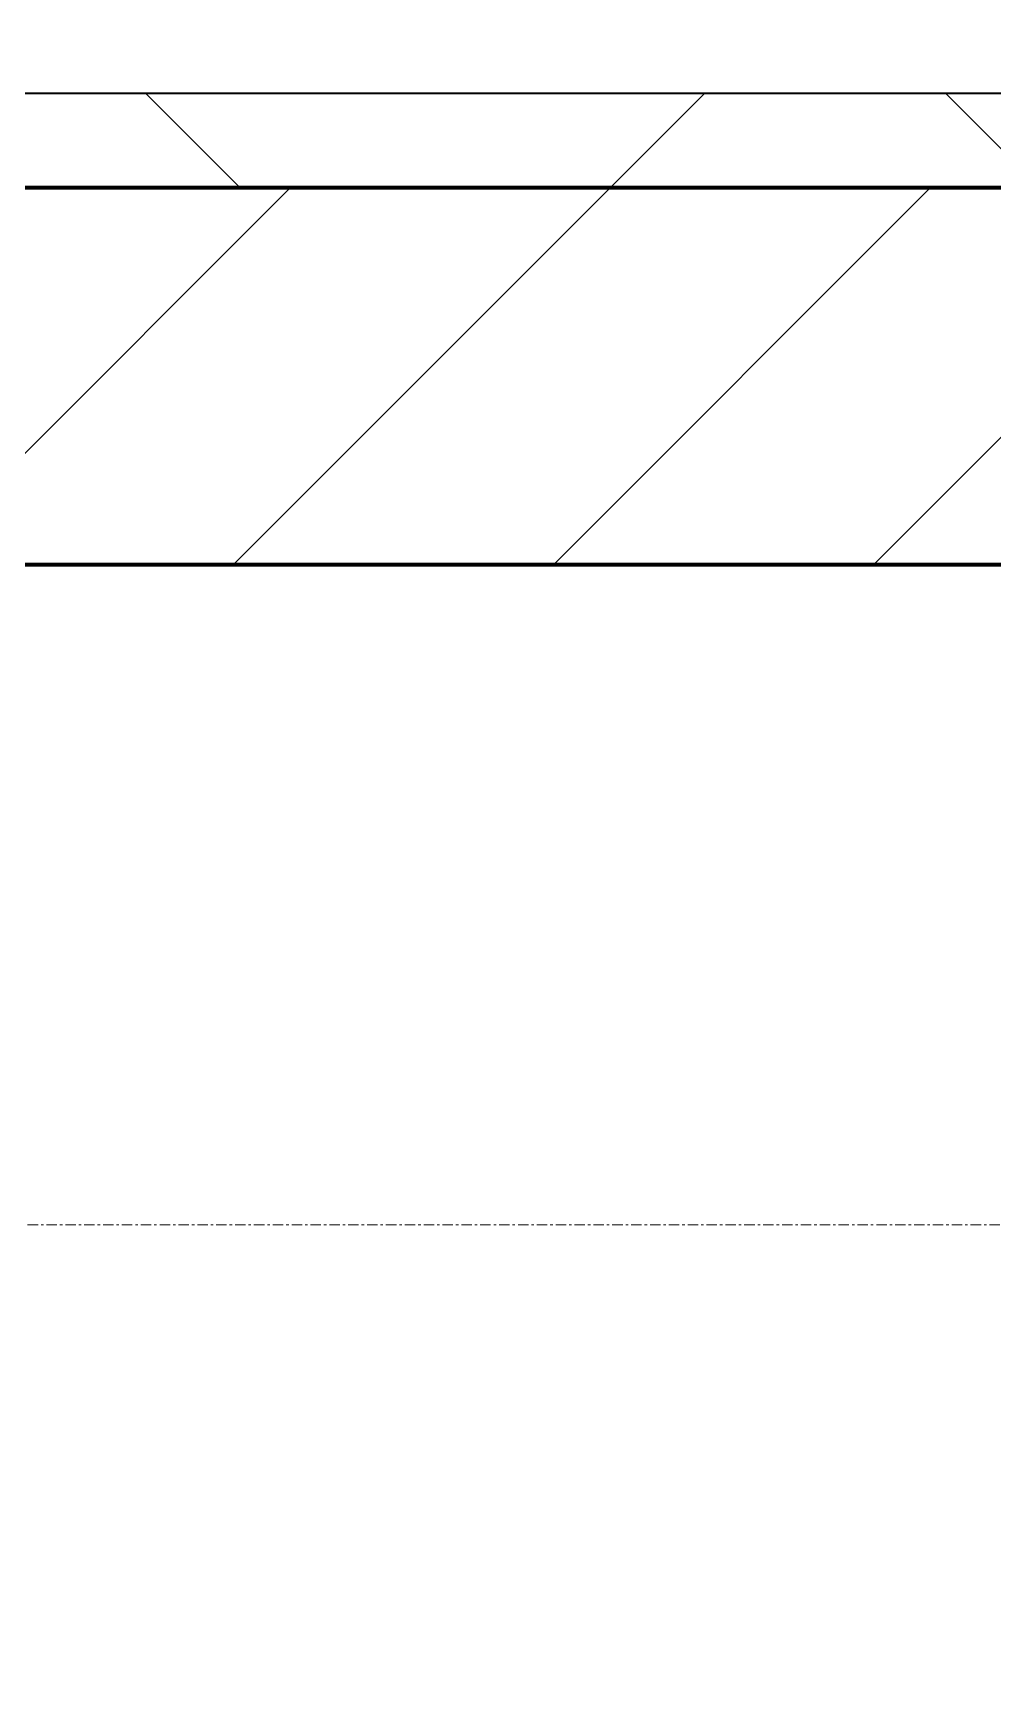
# Model space of a CAD drawing. Header units: millimetres. Extents: x -726012 to -647389, y -20772 to 18805.
# Drawn here: x -695364 to -694855, y 3336 to 4211 of the extents above; entities that cross this region are included whole.
import ezdxf
from ezdxf.xclip import XClip

# ---------------------------------------------------------------- set-up
doc = ezdxf.new("R2010")
doc.units = ezdxf.units.MM
doc.header["$XCLIPFRAME"] = 0
doc.linetypes.add('DPA_Grid _ Level 100', pattern=[10, 5.5, -1.6, 1.3, -1.6])
for name, color, linetype, lineweight in [('A-GLAZ-CURT', 2, 'Continuous', 9), ('A-WALL', 5, 'Continuous', 35), ('A-WALL-FNSH', 2, 'Continuous', 35), ('A-WALL-PATT', 1, 'Continuous', 35), ('S-GRID', 251, 'Continuous', 9)]:
    doc.layers.add(name, color=color, linetype=linetype, lineweight=lineweight)
doc.layers.add('A11_ALU.SOLID SHEET', color=2, linetype='Continuous')

# ---------------------------------------------------------------- blocks, each defined once
blk = doc.blocks.new('PPLS-PP19_Custom Tile Pattern - Custom Tile Pattern-V168-4233-01 ENLARGED MULTI-PURPOSE LEVEL - REFLECTED CEILING PLAN - SHEET 4')
at = {"layer": 'A-GLAZ-CURT'}
for p, q in [((-300, 0), (300, 0)), ((300, 0), (-300, 0)), ((195.99, 0), (213.31, 0)), ((213.31, 0), (195.99, 0)), ((230.06, 0), (300, 0)), ((-300, -50), (300, -50)), ((300, -50), (-300, -50))]:
    blk.add_line(p, q, dxfattribs=at)
for points, knots in [([(35.27, 0), (37.45, 0), (53.59, 0), (88.72, 0), (120.63, 0), (138.28, 0), (138.53, 0)], [-397.179196, -397.179196, -397.179196, -397.179196, -390.253598, -346.313304, -291.370682, -290.5735, -290.5735, -290.5735, -290.5735]), ([(168.37, 0), (167.68, 0), (162.47, 0), (147.02, 0), (109.77, 0), (76.86, 0), (57.82, 0), (46.51, 0), (41.18, 0), (36.02, 0), (35.54, 0), (35.54, 0)], [-543.375029, -543.375029, -543.375029, -543.375029, -530.793311, -458.593899, -401.860199, -357.622665, -341.267687, -334.000314, -326.15566, -319.318397, -317.489778, -317.489778, -317.489778, -317.489778]), ([(94.4, 0), (94.4, 0), (94.64, 0), (99.11, 0), (108.97, 0), (120.79, 0), (139.94, 0), (163.31, 0), (185.23, 0), (193.62, 0), (194.69, 0), (194.79, 0)], [-2348.345796, -2348.345796, -2348.345796, -2348.345796, -2310.419338, -2233.599744, -2052.234781, -1843.028543, -1530.39897, -1095.004608, -529.74427, -295.064701, -265.121568, -265.121568, -265.121568, -265.121568]), ([(102.63, 0), (109.7, 0), (116.74, 0), (128.63, 0), (128.95, 0)], [-62.909687, -62.909687, -62.909687, -62.909687, -39.050993, -35.895543, -35.895543, -35.895543, -35.895543]), ([(102.65, 0), (110.92, 0), (125.9, 0), (132.42, 0), (134.6, 0)], [-231.893705, -231.893705, -231.893705, -231.893705, -194.761443, -152.241002, -152.241002, -152.241002, -152.241002]), ([(129.02, 0), (129.02, 0), (124.41, 0), (122.35, 0), (114.96, 0), (108.04, 0), (103.09, 0)], [-35.386604, -35.386604, -35.386604, -35.386604, -31.430235, -22.807238, -15.488593, 0, 0, 0, 0]), ([(157.9, 0), (156.77, 0), (151.67, 0), (143.29, 0), (134.04, 0), (126.24, 0), (118.6, 0), (114.23, 0), (111.98, 0), (105.66, 0), (105.23, 0), (105.23, 0)], [-10292.955006, -10292.955006, -10292.955006, -10292.955006, -10098.273015, -9847.788484, -9677.714971, -9567.007022, -9453.21225, -9220.200448, -9012.77275, -8966.157302, -8929.495943, -8929.495943, -8929.495943, -8929.495943]), ([(128.58, 0), (128.8, 0), (130.16, 0), (139.26, 0), (152.67, 0), (161.24, 0), (162.19, 0), (162.75, 0)], [-633.326174, -633.326174, -633.326174, -633.326174, -627.736123, -618.981161, -602.094757, -592.980799, -581.414464, -581.414464, -581.414464, -581.414464]), ([(137.1, 0), (136, 0), (133.64, 0), (129.87, 0), (129.11, 0)], [-670.405967, -670.405967, -670.405967, -670.405967, -651.020627, -640.742133, -640.742133, -640.742133, -640.742133]), ([(193.8, 0), (193.33, 0), (190.11, 0), (183.13, 0), (171, 0), (161.95, 0), (161.28, 0), (158.35, 0), (157.85, 0), (157.77, 0)], [-11665.349007, -11665.349007, -11665.349007, -11665.349007, -11565.880756, -11105.624034, -10839.086983, -10768.332124, -10666.779182, -10580.760289, -10550.278881, -10550.278881, -10550.278881, -10550.278881]), ([(238.62, 0), (226.98, 0), (201.66, 0), (177.41, 0), (159.34, 0), (158.33, 0), (158.3, 0)], [-223.576857, -223.576857, -223.576857, -223.576857, -187.987675, -143.776725, -129.632772, -123.352749, -123.352749, -123.352749, -123.352749]), ([(159.07, 0), (159.13, 0), (160.84, 0), (165.21, 0), (174.15, 0), (185.98, 0), (208.82, 0), (219.42, 0), (230.06, 0)], [-115.643202, -115.643202, -115.643202, -115.643202, -114.681583, -87.660824, -65.295536, -41.623857, -24.459831, 0, 0, 0, 0]), ([(162.75, 0), (165.4, 0), (170.91, 0), (172.61, 0), (172.61, 0)], [-111.264224, -111.264224, -111.264224, -111.264224, -56.742688, -19.085662, -19.085662, -19.085662, -19.085662]), ([(247.1, 0), (246.76, 0), (245.04, 0), (238.34, 0), (226.56, 0), (221.1, 0), (200.27, 0), (182.99, 0), (174.27, 0), (169.67, 0), (168.99, 0)], [-9649.085549, -9649.085549, -9649.085549, -9649.085549, -9581.591397, -9406.094246, -9221.510254, -9016.44624, -8717.832359, -8253.978395, -8152.463617, -8069.855175, -8069.855175, -8069.855175, -8069.855175]), ([(215.22, 0), (214.62, 0), (210.55, 0), (203.98, 0), (187.54, 0), (175.3, 0), (169.49, 0)], [-203.825446, -203.825446, -203.825446, -203.825446, -198.527383, -184.406837, -162.427601, -142.916156, -142.916156, -142.916156, -142.916156]), ([(171.51, 0), (176.48, 0), (193.23, 0), (201.73, 0), (208.81, 0), (213.9, 0), (241.96, 0), (266.73, 0), (281.71, 0), (291.71, 0), (296.52, 0), (297.86, 0), (298.09, 0)], [-7971.819559, -7971.819559, -7971.819559, -7971.819559, -7784.112253, -7606.717214, -7289.299508, -7042.621073, -6582.165592, -6068.460911, -5766.029927, -5566.724884, -5280.360606, -5199.253518, -5199.253518, -5199.253518, -5199.253518]), ([(172.07, 0), (177.66, 0), (187.87, 0), (201.08, 0), (207.47, 0), (213.96, 0), (215.11, 0)], [-255.364076, -255.364076, -255.364076, -255.364076, -237.955587, -223.92608, -215.862851, -208.75215, -208.75215, -208.75215, -208.75215]), ([(300, 0), (288.22, 0), (262, 0), (230.43, 0), (219.94, 0), (219.02, 0)], [-12528.858583, -12528.858583, -12528.858583, -12528.858583, -11905.454923, -11162.864862, -10856.732305, -10856.732305, -10856.732305, -10856.732305]), ([(219.9, 0), (220.86, 0), (226.06, 0), (234.43, 0), (239.29, 0)], [-10670.940496, -10670.940496, -10670.940496, -10670.940496, -10511.382485, -10115.318113, -10115.318113, -10115.318113, -10115.318113]), ([(300, 0), (286.53, 0), (266.26, 0), (245.97, 0), (239.28, 0)], [-285.253232, -285.253232, -285.253232, -285.253232, -244.693688, -224.255501, -224.255501, -224.255501, -224.255501]), ([(239.35, 0), (241.66, 0), (244.69, 0), (246.54, 0), (246.96, 0)], [-10113.56507, -10113.56507, -10113.56507, -10113.56507, -9925.173265, -9834.877357, -9834.877357, -9834.877357, -9834.877357]), ([(284.76, 0), (284.76, 0), (285.09, 0), (287.47, 0), (293.59, 0), (297.76, 0), (300, 0)], [-4110.630118, -4110.630118, -4110.630118, -4110.630118, -4053.389046, -3959.664717, -3862.421465, -3746.95702, -3746.95702, -3746.95702, -3746.95702]), ([(297.38, 0), (295.84, 0), (291.62, 0), (285.38, 0), (284.87, 0)], [-4803.172655, -4803.172655, -4803.172655, -4803.172655, -4358.271401, -4143.037883, -4143.037883, -4143.037883, -4143.037883])]:
    blk.add_open_spline(points, degree=3, knots=knots, dxfattribs=at)
for points in [[(136.44, 0), (125.43, 0), (114.11, 0), (102.63, 0)], [(168.74, 0), (168.74, 0), (169.81, 0), (171.51, 0)], [(195.11, 0), (194.91, 0), (194.44, 0), (193.8, 0)]]:
    blk.add_open_spline(points, degree=3, dxfattribs=at)
blk = doc.blocks.new('PPLS-PP19_Custom Tile Pattern - Custom Tile Pattern-V169-4233-01 ENLARGED MULTI-PURPOSE LEVEL - REFLECTED CEILING PLAN - SHEET 4')
at = {"layer": 'A-GLAZ-CURT'}
for p, q in [((-300, 0), (300, 0)), ((300, 0), (-300, 0)), ((-293.07, 0), (-275.75, 0)), ((-275.75, 0), (-293.07, 0)), ((-222.32, 0), (-205, 0)), ((-205, 0), (-222.32, 0)), ((-300, -50), (300, -50)), ((300, -50), (-300, -50))]:
    blk.add_line(p, q, dxfattribs=at)
at = {"layer": 'A-GLAZ-CURT', "flags": 128}
for points in [[(-300, 0), (-291.56, 0), (-283.3, 0), (-275.2, 0), (-267.26, 0), (-259.45, 0), (-251.77, 0), (-244.2, 0), (-236.74, 0), (-229.36, 0), (-222.06, 0), (-214.83, 0), (-207.71, 0), (-200.76, 0), (-194.02, 0), (-187.54, 0), (-181.38, 0), (-175.58, 0), (-170.25, 0), (-165.64, 0), (-162.01, 0), (-159.53, 0), (-157.46, 0), (-154.52, 0), (-149.42, 0), (-141.84, 0), (-132.81, 0), (-126.08, 0)], [(-155.72, 0), (-160.27, 0), (-164.95, 0), (-169.65, 0), (-174.47, 0), (-179.49, 0), (-184.81, 0), (-190.44, 0), (-196.37, 0), (-202.58, 0), (-209.04, 0), (-215.73, 0), (-222.63, 0), (-229.72, 0), (-236.97, 0), (-244.39, 0), (-251.96, 0), (-259.67, 0), (-267.51, 0), (-275.48, 0), (-283.55, 0), (-291.73, 0), (-300, 0)], [(-125.17, 0), (-128.55, 0), (-134.16, 0), (-140.03, 0), (-145.5, 0), (-150.63, 0), (-155.53, 0)]]:
    blk.add_lwpolyline(points, dxfattribs=at)
at = {"layer": 'A-GLAZ-CURT'}
for points, knots in [([(-300, 0), (-284.65, 0), (-236.57, 0), (-174.61, 0), (-129.95, 0), (-110.8, 0), (-99.5, 0), (-91.46, 0)], [-5323.127839, -5323.127839, -5323.127839, -5323.127839, -4502.809032, -2700.551212, -1002.059161, -460.363443, 0, 0, 0, 0]), ([(-225.07, 0), (-242.99, 0), (-267.07, 0), (-294.48, 0), (-300, 0)], [-14892.772381, -14892.772381, -14892.772381, -14892.772381, -13729.592194, -13439.944408, -13439.944408, -13439.944408, -13439.944408]), ([(-224.98, 0), (-228.83, 0), (-238.59, 0), (-255.22, 0), (-262.59, 0), (-264.9, 0), (-265.4, 0)], [-1062.575795, -1062.575795, -1062.575795, -1062.575795, -858.079193, -543.655514, -208.940337, 0, 0, 0, 0]), ([(-258.6, 0), (-257.91, 0), (-254.26, 0), (-242.21, 0), (-231.34, 0), (-225.2, 0)], [-5722.54675, -5722.54675, -5722.54675, -5722.54675, -5657.471696, -5413.335975, -5069.638732, -5069.638732, -5069.638732, -5069.638732]), ([(-156.12, 0), (-157.05, 0), (-164.64, 0), (-177.91, 0), (-199.46, 0), (-216.65, 0), (-231.26, 0), (-233.46, 0), (-234, 0)], [-2162.554546, -2162.554546, -2162.554546, -2162.554546, -2113.765672, -1763.376603, -1422.553702, -978.033455, -846.069444, -682.911962, -682.911962, -682.911962, -682.911962]), ([(-233.49, 0), (-233.44, 0), (-232.38, 0), (-230.78, 0), (-225.59, 0), (-224.11, 0)], [-455.274641, -455.274641, -455.274641, -455.274641, -440.605512, -119.536984, -11.653058, -11.653058, -11.653058, -11.653058]), ([(-137.88, 0), (-140.56, 0), (-147.66, 0), (-147.69, 0), (-158.72, 0), (-174.02, 0), (-185.59, 0), (-205.21, 0), (-218, 0), (-224.06, 0)], [-3187.727384, -3187.727384, -3187.727384, -3187.727384, -2919.378265, -2477.344047, -2237.412286, -2029.680487, -1755.085331, -1400.429864, -1079.009121, -1079.009121, -1079.009121, -1079.009121]), ([(-156.27, 0), (-173.84, 0), (-196.11, 0), (-220.72, 0), (-224.05, 0)], [-16539.310749, -16539.310749, -16539.310749, -16539.310749, -15131.813646, -14914.872741, -14914.872741, -14914.872741, -14914.872741]), ([(-223.63, 0), (-219.39, 0), (-206.17, 0), (-188.58, 0), (-169.02, 0), (-152.12, 0), (-136.84, 0), (-127.33, 0), (-124.19, 0), (-123.43, 0), (-123.28, 0)], [-5463.295695, -5463.295695, -5463.295695, -5463.295695, -5161.076232, -4739.070012, -4465.409639, -4149.119819, -3839.893365, -3647.167523, -3488.92562, -3439.852845, -3439.852845, -3439.852845, -3439.852845]), ([(-223.15, 0), (-222.91, 0), (-219.4, 0), (-213.1, 0), (-200.2, 0), (-185.8, 0), (-171.77, 0), (-158.7, 0), (-157.22, 0)], [-5031.232378, -5031.232378, -5031.232378, -5031.232378, -5017.494783, -4832.723979, -4666.091899, -4349.945572, -4000.813434, -3840.635403, -3840.635403, -3840.635403, -3840.635403]), ([(-87.38, 0), (-100.32, 0), (-122.32, 0), (-148.47, 0), (-155.72, 0)], [-18741.927237, -18741.927237, -18741.927237, -18741.927237, -17136.203329, -16554.112617, -16554.112617, -16554.112617, -16554.112617]), ([(-133.82, 0), (-135.51, 0), (-137.8, 0), (-148.27, 0), (-153.06, 0), (-155.72, 0)], [-2731.647847, -2731.647847, -2731.647847, -2731.647847, -2418.507304, -2308.929706, -2169.56975, -2169.56975, -2169.56975, -2169.56975]), ([(-152.35, 0), (-151.03, 0), (-147.71, 0), (-143.57, 0), (-138.62, 0)], [-3494.978217, -3494.978217, -3494.978217, -3494.978217, -3371.022232, -3227.460399, -3227.460399, -3227.460399, -3227.460399]), ([(-118.78, 0), (-121.86, 0), (-126.28, 0), (-136.96, 0), (-147.46, 0), (-150.03, 0), (-150.57, 0)], [-5938.474035, -5938.474035, -5938.474035, -5938.474035, -5700.061948, -5508.838257, -5298.784692, -5196.16478, -5196.16478, -5196.16478, -5196.16478]), ([(-150.34, 0), (-150.07, 0), (-147.75, 0), (-142.6, 0), (-127.26, 0), (-107.3, 0), (-90.42, 0), (-75.26, 0), (-68.41, 0), (-65.12, 0), (-63.63, 0)], [-4948.728362, -4948.728362, -4948.728362, -4948.728362, -4883.323924, -4440.880425, -4054.690705, -3793.097032, -3402.597032, -3144.956779, -3050.982048, -2969.237017, -2969.237017, -2969.237017, -2969.237017]), ([(-26.75, 0), (-27.82, 0), (-36.18, 0), (-53.55, 0), (-78.2, 0), (-110.94, 0), (-130.52, 0), (-147.74, 0), (-149.07, 0)], [-8718.362214, -8718.362214, -8718.362214, -8718.362214, -8532.293389, -8073.216054, -7508.296369, -7004.680444, -6449.282163, -6277.220794, -6277.220794, -6277.220794, -6277.220794]), ([(-148.23, 0), (-146.94, 0), (-140.15, 0), (-137.28, 0), (-133.93, 0), (-128.78, 0), (-126.5, 0)], [-6162.058746, -6162.058746, -6162.058746, -6162.058746, -6017.569127, -5560.701257, -5364.112219, -5231.017328, -5231.017328, -5231.017328, -5231.017328]), ([(-86.16, 0), (-91.37, 0), (-104.13, 0), (-122.65, 0), (-139.03, 0), (-146.11, 0), (-146.95, 0)], [-1681.3698, -1681.3698, -1681.3698, -1681.3698, -1374.161226, -945.742622, -741.901385, -489.130243, -489.130243, -489.130243, -489.130243]), ([(-146.69, 0), (-146.59, 0), (-145.49, 0), (-135.69, 0), (-128.29, 0), (-125.15, 0)], [-420.34245, -420.34245, -420.34245, -420.34245, -406.956646, -290.263673, 0, 0, 0, 0]), ([(-127.41, 0), (-131.63, 0), (-133.16, 0), (-134.09, 0), (-134.15, 0)], [-8540.990293, -8540.990293, -8540.990293, -8540.990293, -8266.114998, -8246.473386, -8246.473386, -8246.473386, -8246.473386]), ([(-134.15, 0), (-133.32, 0), (-130.31, 0), (-117.33, 0), (-92.04, 0), (-74.02, 0), (-62.74, 0), (-60.36, 0), (-59.97, 0)], [-7657.439573, -7657.439573, -7657.439573, -7657.439573, -7293.749979, -6839.55839, -6236.997189, -5713.340575, -5140.470607, -5006.787413, -5006.787413, -5006.787413, -5006.787413]), ([(-120.13, 0), (-120.14, 0), (-120.24, 0), (-121.3, 0), (-129.25, 0), (-133.82, 0)], [-2933.992132, -2933.992132, -2933.992132, -2933.992132, -2920.575025, -2840.280255, -2731.647847, -2731.647847, -2731.647847, -2731.647847]), ([(-113.43, 0), (-113.44, 0), (-113.96, 0), (-119.73, 0), (-125.43, 0), (-127.03, 0), (-127.41, 0)], [-328.499627, -328.499627, -328.499627, -328.499627, -282.672656, -98.539552, -24.539552, 0, 0, 0, 0]), ([(-126.5, 0), (-122.44, 0), (-108.71, 0), (-86.68, 0), (-63.44, 0), (-54.4, 0), (-48.53, 0), (-30.79, 0), (-18.03, 0), (8.61, 0), (15.02, 0), (22.91, 0), (31, 0), (39.04, 0), (51.19, 0), (58.74, 0), (61.34, 0), (61.45, 0)], [-5231.017328, -5231.017328, -5231.017328, -5231.017328, -4994.692869, -4542.524482, -4008.285538, -3689.699207, -3546.54457, -3315.260113, -2864.387349, -2439.246196, -2084.094819, -1956.422387, -1818.904206, -1645.594513, -1443.202566, -1228.752106, -1120.932285, -1120.932285, -1120.932285, -1120.932285]), ([(-125.15, 0), (-124.93, 0), (-121.96, 0), (-113.01, 0), (-99.99, 0), (-92.48, 0), (-87.93, 0)], [-3362.7396, -3362.7396, -3362.7396, -3362.7396, -3342.215224, -3074.362186, -2902.289527, -2662.16885, -2662.16885, -2662.16885, -2662.16885]), ([(-122.08, 0), (-122.01, 0), (-121.69, 0), (-121.2, 0), (-120.88, 0)], [-3136.336417, -3136.336417, -3136.336417, -3136.336417, -3110.304437, -3035.164275, -3035.164275, -3035.164275, -3035.164275]), ([(-36.33, 0), (-36.43, 0), (-37.27, 0), (-45.02, 0), (-46.13, 0), (-60.59, 0), (-81.23, 0), (-99.51, 0), (-114.02, 0), (-117.28, 0), (-118.78, 0)], [-1855.773136, -1855.773136, -1855.773136, -1855.773136, -1810.870157, -1672.078046, -1405.135169, -1060.00838, -740.068933, -229.489605, -116.330425, 0, 0, 0, 0]), ([(-117.74, 0), (-117.19, 0), (-114.78, 0), (-113.43, 0), (-113.43, 0)], [-821.249067, -821.249067, -821.249067, -821.249067, -394.672656, -330.879064, -330.879064, -330.879064, -330.879064]), ([(-36.62, 0), (-36.62, 0), (-40.35, 0), (-44.32, 0), (-58.97, 0), (-85.2, 0), (-107.61, 0), (-116.56, 0), (-117.56, 0)], [-4069.478503, -4069.478503, -4069.478503, -4069.478503, -3858.647035, -3538.256648, -2842.901703, -2193.204658, -1433.981041, -985.49888, -985.49888, -985.49888, -985.49888]), ([(-115.82, 0), (-114.96, 0), (-110.41, 0), (-96.78, 0), (-71.33, 0), (-42.53, 0), (-12.78, 0), (4.23, 0), (9.64, 0), (10.14, 0), (10.18, 0)], [-5724.064692, -5724.064692, -5724.064692, -5724.064692, -5430.283136, -5103.229623, -4799.173296, -4065.652676, -3589.737505, -3285.047089, -3066.359526, -3044.715262, -3044.715262, -3044.715262, -3044.715262]), ([(-19.08, 0), (-21.59, 0), (-28.71, 0), (-40, 0), (-56.24, 0), (-75.59, 0), (-94, 0), (-112.01, 0), (-114.94, 0), (-115.63, 0)], [-2293.659036, -2293.659036, -2293.659036, -2293.659036, -2125.455881, -1792.521578, -1466.981642, -1208.454564, -789.402658, -501.969187, -243.577221, -243.577221, -243.577221, -243.577221]), ([(-91.46, 0), (-90.09, 0), (-84.7, 0), (-77.43, 0), (-72.73, 0), (-72.64, 0), (-72.64, 0)], [-19832.387487, -19832.387487, -19832.387487, -19832.387487, -19753.885894, -19541.04734, -19478.625389, -19471.062469, -19471.062469, -19471.062469, -19471.062469]), ([(-87.4, 0), (-86.49, 0), (-80.15, 0), (-71.67, 0), (-65.93, 0), (-65.07, 0)], [-2652.853854, -2652.853854, -2652.853854, -2652.853854, -2605.247022, -2322.099534, -2241.8264, -2241.8264, -2241.8264, -2241.8264]), ([(-72.93, 0), (-75.51, 0), (-80.18, 0), (-85.44, 0), (-86.78, 0)], [-19442.345229, -19442.345229, -19442.345229, -19442.345229, -18935.241197, -18766.980307, -18766.980307, -18766.980307, -18766.980307]), ([(-63.96, 0), (-64.13, 0), (-72.5, 0), (-80.63, 0), (-86.16, 0)], [-2171.769325, -2171.769325, -2171.769325, -2171.769325, -2007.031671, -1681.3698, -1681.3698, -1681.3698, -1681.3698]), ([(-29.03, 0), (-33.97, 0), (-43.74, 0), (-56.37, 0), (-71.66, 0), (-77.83, 0), (-82.66, 0), (-83.28, 0), (-83.28, 0)], [-2680.714891, -2680.714891, -2680.714891, -2680.714891, -2413.671296, -2161.752162, -2006.592567, -1646.621388, -1424.436217, -1393.971743, -1393.971743, -1393.971743, -1393.971743]), ([(-83.28, 0), (-83.28, 0), (-82.91, 0), (-76.14, 0), (-62.97, 0), (-48.14, 0), (-36.49, 0), (-33.57, 0), (-29.94, 0), (-28.57, 0)], [-1393.4169, -1393.4169, -1393.4169, -1393.4169, -1353.722004, -1274.333717, -1073.56893, -651.549973, -296.515819, -83.513472, 0, 0, 0, 0]), ([(-66.39, 0), (-66.39, 0), (-63.63, 0), (-53.63, 0), (-34.42, 0), (-29.82, 0), (-29.19, 0)], [-2493.31794, -2493.31794, -2493.31794, -2493.31794, -2315.303971, -1809.437387, -963.711516, -666.19313, -666.19313, -666.19313, -666.19313]), ([(31.18, 0), (25.97, 0), (11.99, 0), (-16.92, 0), (-47.42, 0), (-65.77, 0), (-66.37, 0), (-66.38, 0)], [-4496.803627, -4496.803627, -4496.803627, -4496.803627, -4222.080604, -3745.412743, -2981.410125, -2542.574734, -2498.224237, -2498.224237, -2498.224237, -2498.224237]), ([(-63.63, 0), (-61.49, 0), (-57.39, 0), (-54.49, 0), (-45.2, 0), (-40.79, 0), (-40.46, 0), (-40.44, 0)], [-2969.237017, -2969.237017, -2969.237017, -2969.237017, -2851.217951, -2734.127174, -2474.780881, -2410.990208, -2350.645972, -2350.645972, -2350.645972, -2350.645972]), ([(-58.83, 0), (-58.37, 0), (-57.29, 0), (-54.23, 0), (-46.33, 0), (-42.62, 0), (-41.76, 0)], [-4859.52896, -4859.52896, -4859.52896, -4859.52896, -4680.891996, -4469.85053, -4321.566175, -4270.495146, -4270.495146, -4270.495146, -4270.495146]), ([(-51.83, 0), (-51.83, 0), (-51.78, 0), (-47.4, 0), (-46.01, 0), (-40.22, 0), (-36.78, 0)], [-632.814994, -632.814994, -632.814994, -632.814994, -627.965721, -508.377888, -260.442412, 0, 0, 0, 0]), ([(49.28, 0), (44.53, 0), (35.69, 0), (24.07, 0), (12.82, 0), (-2.9, 0), (-20.62, 0), (-32.81, 0), (-44.85, 0), (-51.43, 0), (-51.79, 0)], [-2562.591526, -2562.591526, -2562.591526, -2562.591526, -2313.748533, -2106.613311, -1925.670641, -1617.263037, -1290.787923, -1039.307308, -819.71621, -644.910881, -644.910881, -644.910881, -644.910881]), ([(-41.76, 0), (-39.9, 0), (-37.72, 0), (-36.92, 0), (-36.77, 0)], [-4270.495146, -4270.495146, -4270.495146, -4270.495146, -4161.040818, -4106.245333, -4106.245333, -4106.245333, -4106.245333]), ([(-36.78, 0), (-32.43, 0), (-26.42, 0), (-20.09, 0), (-19.13, 0)], [-6191.144455, -6191.144455, -6191.144455, -6191.144455, -5862.463379, -5804.197927, -5804.197927, -5804.197927, -5804.197927]), ([(-36.29, 0), (-36.29, 0), (-34.66, 0), (-28.88, 0), (-26.95, 0), (-26.54, 0)], [-9150.272121, -9150.272121, -9150.272121, -9150.272121, -9057.163041, -8919.836787, -8834.607043, -8834.607043, -8834.607043, -8834.607043]), ([(30.82, 0), (29.27, 0), (20.14, 0), (3.54, 0), (-16.58, 0), (-34.76, 0), (-36.04, 0)], [-10462.034656, -10462.034656, -10462.034656, -10462.034656, -10363.088938, -9884.23066, -9424.652049, -9182.880979, -9182.880979, -9182.880979, -9182.880979]), ([(-33.34, 0), (-33.34, 0), (-32.93, 0), (-31.16, 0), (-30.52, 0)], [-2415.024266, -2415.024266, -2415.024266, -2415.024266, -2357.633367, -2323.618664, -2323.618664, -2323.618664, -2323.618664]), ([(-19.09, 0), (-24.28, 0), (-30.62, 0), (-31.82, 0), (-32, 0)], [-2981.82366, -2981.82366, -2981.82366, -2981.82366, -2698.150104, -2614.070998, -2614.070998, -2614.070998, -2614.070998]), ([(-30.76, 0), (-30.73, 0), (-29.99, 0), (-23.47, 0), (-15.75, 0), (-15.19, 0)], [-54176.191683, -54176.191683, -54176.191683, -54176.191683, -54157.274271, -53749.15266, -53717.791567, -53717.791567, -53717.791567, -53717.791567]), ([(-30.52, 0), (-27.11, 0), (-17.83, 0), (5.99, 0), (22.06, 0), (37.44, 0), (43.7, 0), (47.96, 0), (48.54, 0)], [-2323.618664, -2323.618664, -2323.618664, -2323.618664, -2142.497158, -1716.209403, -1206.526904, -1089.329421, -901.315459, -871.356999, -871.356999, -871.356999, -871.356999]), ([(-20.03, 0), (-22.18, 0), (-26.25, 0), (-29.52, 0), (-30.21, 0)], [-54749.191828, -54749.191828, -54749.191828, -54749.191828, -54461.685999, -54290.791712, -54290.791712, -54290.791712, -54290.791712]), ([(-28.98, 0), (-28.66, 0), (-27.39, 0), (-24.45, 0), (-22.56, 0)], [-166.548282, -166.548282, -166.548282, -166.548282, -102.06493, 0, 0, 0, 0]), ([(-28.57, 0), (-26.93, 0), (-20.29, 0), (-11.45, 0), (2.08, 0), (13.15, 0), (21.24, 0), (24.62, 0), (24.72, 0), (24.72, 0)], [-5361.429781, -5361.429781, -5361.429781, -5361.429781, -5261.36855, -5050.479954, -4785.90057, -4596.498881, -4445.288762, -4384.376941, -4376.041937, -4376.041937, -4376.041937, -4376.041937]), ([(-22.56, 0), (-20.27, 0), (-17.03, 0), (-11.36, 0), (-7.66, 0), (-6.6, 0), (-6.44, 0)], [-56468.192263, -56468.192263, -56468.192263, -56468.192263, -56344.022017, -56303.229861, -56166.290093, -56124.392176, -56124.392176, -56124.392176, -56124.392176]), ([(-19.06, 0), (-11.44, 0), (10, 0), (43.36, 0), (70.92, 0), (82.12, 0), (83.66, 0)], [-5802.707005, -5802.707005, -5802.707005, -5802.707005, -5340.621928, -4573.028122, -4094.177415, -3869.465285, -3869.465285, -3869.465285, -3869.465285]), ([(8.33, 0), (8.19, 0), (7.18, 0), (0.32, 0), (-10.56, 0), (-17.77, 0), (-18.19, 0)], [-3574.286521, -3574.286521, -3574.286521, -3574.286521, -3526.962355, -3285.499107, -2903.012179, -2879.286364, -2879.286364, -2879.286364, -2879.286364]), ([(9.32, 0), (9.08, 0), (7.65, 0), (2.57, 0), (-8.54, 0), (-15.08, 0), (-18.17, 0)], [-2922.926651, -2922.926651, -2922.926651, -2922.926651, -2882.788014, -2720.818881, -2518.50168, -2313.983599, -2313.983599, -2313.983599, -2313.983599]), ([(70.61, 0), (66.16, 0), (55.8, 0), (39.61, 0), (24.74, 0), (2.78, 0), (-11.9, 0), (-18.01, 0)], [-4647.237329, -4647.237329, -4647.237329, -4647.237329, -4326.416877, -4098.545751, -3766.694881, -3333.063701, -3001.340775, -3001.340775, -3001.340775, -3001.340775]), ([(-15.19, 0), (-13.07, 0), (7.48, 0), (31.54, 0), (46.53, 0), (48.88, 0)], [-461.142613, -461.142613, -461.142613, -461.142613, -429.606584, -390.253598, -382.965103, -382.965103, -382.965103, -382.965103]), ([(-6.54, 0), (-6.73, 0), (-7.2, 0), (-7.6, 0), (-7.79, 0)], [-56009.792147, -56009.792147, -56009.792147, -56009.792147, -55949.290093, -55895.192118, -55895.192118, -55895.192118, -55895.192118]), ([(-2.63, 0), (-2.47, 0), (-1.22, 0), (4.92, 0), (15.97, 0), (22.54, 0), (24.49, 0)], [-226.825321, -226.825321, -226.825321, -226.825321, -220.269177, -206.416616, -198.214427, -187.717507, -187.717507, -187.717507, -187.717507]), ([(48.61, 0), (44.31, 0), (33.15, 0), (12, 0), (3.08, 0), (-1.67, 0), (-2.25, 0)], [-320.684075, -320.684075, -320.684075, -320.684075, -307.516438, -285.83788, -246.234814, -234.646884, -234.646884, -234.646884, -234.646884]), ([(24.69, 0), (24.54, 0), (20.99, 0), (15.48, 0), (10.8, 0), (9.63, 0)], [-4368.572414, -4368.572414, -4368.572414, -4368.572414, -4306.476363, -4080.000647, -3772.857994, -3772.857994, -3772.857994, -3772.857994]), ([(18.16, 0), (19.15, 0), (24.25, 0), (25.66, 0), (26.12, 0)], [-5700.113719, -5700.113719, -5700.113719, -5700.113719, -5554.232259, -5302.431367, -5302.431367, -5302.431367, -5302.431367]), ([(114.39, 0), (114.2, 0), (112.08, 0), (105.42, 0), (92.38, 0), (85.59, 0), (74.4, 0), (62.26, 0), (51.85, 0), (43.81, 0), (29.53, 0), (20.67, 0), (18.85, 0), (18.16, 0)], [-8148.58938, -8148.58938, -8148.58938, -8148.58938, -8105.191388, -7723.759874, -7531.75727, -7135.649961, -6924.452779, -6738.82075, -6548.303034, -6314.283804, -6135.05769, -5972.647715, -5832.674503, -5832.674503, -5832.674503, -5832.674503])]:
    blk.add_open_spline(points, degree=3, knots=knots, dxfattribs=at)
for points in [[(-39.84, 0), (-39.08, 0), (-38.11, 0), (-37.36, 0)], [(-19.05, 0), (-22.32, 0), (-25.65, 0), (-29.03, 0)], [(-13, 0), (-14.33, 0), (-16.15, 0), (-19, 0)], [(24.49, 0), (25.23, 0), (25.72, 0), (26.04, 0)]]:
    blk.add_open_spline(points, degree=3, dxfattribs=at)
blk = doc.blocks.new('*U885')
at = {"layer": 'A-GLAZ-CURT'}
for name, p in [('PPLS-PP19_Custom Tile Pattern - Custom Tile Pattern-V168-4233-01 ENLARGED MULTI-PURPOSE LEVEL - REFLECTED CEILING PLAN - SHEET 4', (-19200, 11720.41)), ('PPLS-PP19_Custom Tile Pattern - Custom Tile Pattern-V169-4233-01 ENLARGED MULTI-PURPOSE LEVEL - REFLECTED CEILING PLAN - SHEET 4', (-18600, 11720.41))]:
    blk.add_blockref(name, p, dxfattribs=at)
blk = doc.blocks.new('*U1287')
blk.add_lwpolyline([(21173.36, -580), (28210, -580), (28210, -6849.96), (45954.15, -6849.96), (45954.15, 600), (82995.06, 600), (83086.47, 650), (90052, 650), (90392, 990), (103159.16, 990), (103159.16, 4990), (21173.36, 4990), (21173.36, 3485.45), (21203.36, 3485.45), (21203.36, 925.54), (21173.36, 925.54), (21173.36, -580)])
blk = doc.blocks.new('*U1069')
at = {"layer": 'S-GRID', "linetype": 'DPA_Grid _ Level 100'}
blk.add_line((24470.65, 11120.41), (-48391.93, 11120.41), dxfattribs=at)

msp = doc.modelspace()

# ---------------------------------------------------------------- hatches: boundary and pattern name
at = {"layer": 'A-WALL-PATT', "lineweight": 9}
h = msp.add_hatch(dxfattribs=at)
h.set_pattern_fill('FP_3', color=256, style=0, pattern_type=2)
h.set_pattern_definition([(45, (0, 0), (-212.13203, 212.13203), []), (135, (0, 0), (-212.13203, -212.13203), [])])
h.paths.add_polyline_path([(-661708.03, 4129.02), (-661758.03, 4179.02), (-698678.22, 4179.02), (-698678.22, 4129.02), (-663127.46, 4129.02)])
h = msp.add_hatch(dxfattribs=at)
h.set_pattern_fill('FP_2', color=256, style=0, pattern_type=2)
h.set_pattern_definition([(45, (0, 0), (-84.852814, 84.852814), [])])
h.paths.add_polyline_path([(-661508.03, 3929.02), (-661708.03, 4129.02), (-698478.22, 4129.02), (-698478.22, 3929.02), (-661790.87, 3929.02)])

# ---------------------------------------------------------------- linework, layer by layer
at = {"layer": 'A-WALL', "color": 7, "lineweight": 70}
for p, q in [((-698478.22, 4129.02), (-661708.03, 4129.02)), ((-680392.37, 3929.02), (-698478.22, 3929.02))]:
    msp.add_line(p, q, dxfattribs=at)
at = {"layer": 'A-WALL-FNSH', "color": 250}
for p, q in [((-698678.22, 4179.02), (-661758.03, 4179.02)), ((-661708.03, 4129.02), (-698678.22, 4129.02))]:
    msp.add_line(p, q, dxfattribs=at)

# ---------------------------------------------------------------- block references
msp.add_blockref('*U885', (-676282.37, -7541.39))

# ---------------------------------------------------------------- next in the draw order: block references
at = {"layer": 'A11_ALU.SOLID SHEET'}
ref = msp.add_blockref('*U1287', (-744682.37, 3579.02), dxfattribs=at)
XClip(ref).set_block_clipping_path([(22516.8245944298, -23612.0000696909), (92487.8891097467, 7199.9972603897)])

# ---------------------------------------------------------------- next in the draw order: block references
msp.add_blockref('*U1069', (-676282.37, -7541.39))

doc.saveas('drawing.dxf')
